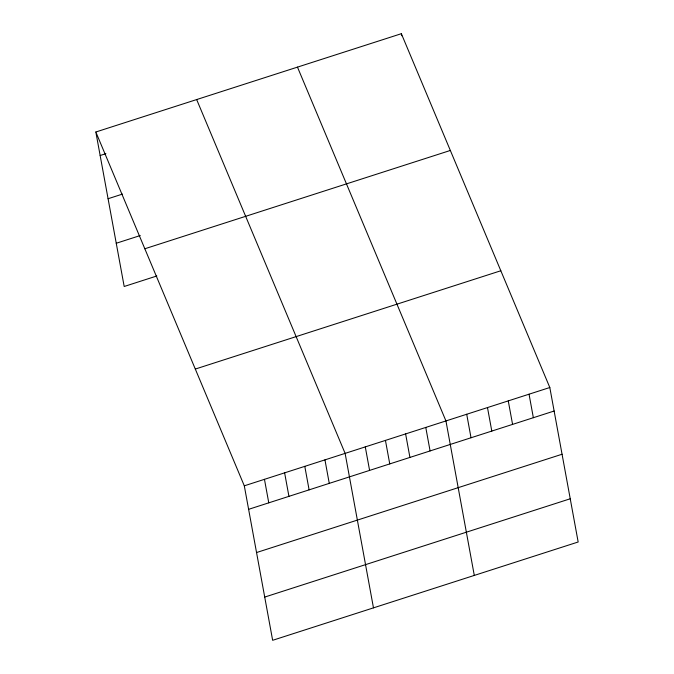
<?xml version="1.0" encoding="UTF-8"?>
<svg xmlns="http://www.w3.org/2000/svg" width="674" height="674" viewBox="0 0 674 674"><rect width="100%" height="100%" fill="white"/><g stroke="black" fill="none" stroke-linecap="round" stroke-linejoin="round"><path stroke-width="1.01" d="M95.834 132.003L401.35 33.7L549.816 387.516L578.166 541.997L272.65 640.3L244.3 485.819L95.834 132.003L124.185 286.484L156.831 275.978M100.148 155.509L105.902 153.655M108.076 198.729L122.483 194.095M116.248 243.263L140.259 235.538M144.826 248.765L450.342 150.462M195.3 369.057L500.824 270.754M244.3 485.819L549.816 387.516M248.613 509.325L554.129 411.022M256.541 552.545L562.065 454.242M264.714 597.08L570.238 498.777M297.47 67.122L445.944 420.938L474.294 575.419M196.656 99.558L345.122 453.383L373.472 607.864M529.039 394.197L533.353 417.703M508.263 400.887L512.577 424.393M487.487 407.568L491.801 431.074M401.35 33.7L401.729 35.747M466.711 414.257L471.025 437.755M425.774 427.426L430.088 450.931M405.613 433.913L409.927 457.419M385.444 440.4L389.757 463.906M365.283 446.887L369.596 470.393M324.952 459.87L329.266 483.368M304.791 466.357L309.105 489.855M284.622 472.845L288.935 496.342M264.461 479.332L268.774 502.838"/></g></svg>
